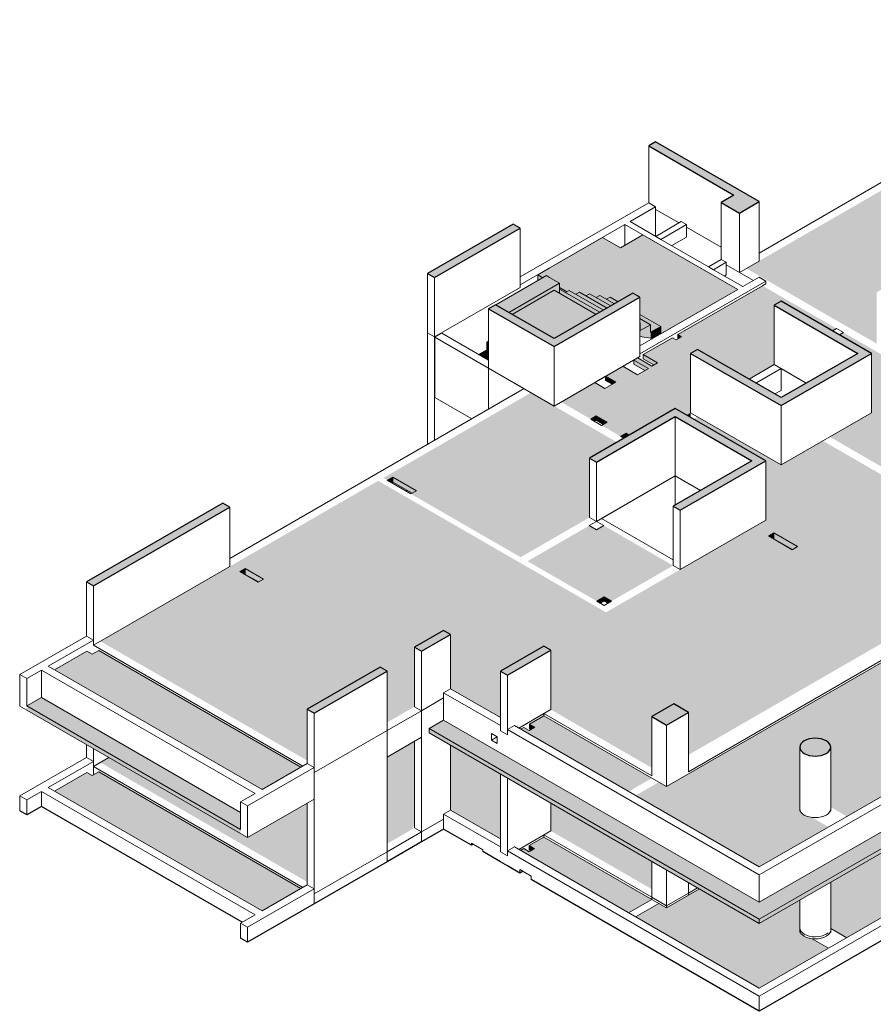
# Model space of a CAD drawing. Header units: centimetres. Extents: x -1968 to 25888, y -1244 to 84208.
# Drawn here: x 8381 to 10037, y 61828 to 63750 of the extents above; entities that cross this region are included whole.
import ezdxf

# ---------------------------------------------------------------- set-up
doc = ezdxf.new("R2010")
doc.units = ezdxf.units.CM
for name, color, linetype, lineweight in [('A-FLOR', 7, 'Continuous', 18), ('S-BEAM', 7, 'Continuous', 18), ('S-COLS', 7, 'Continuous', 18), ('S-STRS', 7, 'Continuous', 9)]:
    doc.layers.add(name, color=color, linetype=linetype, lineweight=lineweight)

msp = doc.modelspace()

# ---------------------------------------------------------------- hatches: boundary and pattern name
at = {"layer": 'A-FLOR', "true_color": 0xbfbfbf}
h = msp.add_hatch(color=9, dxfattribs=at)
h.paths.add_polyline_path([(10429.82, 62665.4), (10559.22, 62740.11), (10477.55, 62787.26), (10574.07, 62842.99), (10574.07, 62863.84), (10591.04, 62873.64), (10609.1, 62863.21), (11034.04, 63108.55), (11034.04, 63142.03), (10845.59, 63250.83), (10838.52, 63246.74), (10831.45, 63250.83), (10838.52, 63254.91), (10840.29, 63253.89), (10840.29, 63335.54), (10787.26, 63366.16), (10787.26, 63481.32), (10843.83, 63513.98), (10857.26, 63506.22), (10857.26, 63406.57), (10910.29, 63437.33), (10910.29, 63441.98), (10903.78, 63445.74), (10910.29, 63449.49), (10910.29, 63552.35), (10938.55, 63568.66), (10623.92, 63750.32), (10085.45, 63439.44), (10527.04, 63184.49), (10217.33, 63005.67), (9977.62, 63144.07), (9970.15, 63139.44), (10032.07, 63103.69), (10032.07, 62988.53), (9951.1, 62941.78), (10416.38, 62673.15)], flags=0)
h.paths.add_polyline_path([(10140.57, 62850.31), (10129.96, 62856.44), (10165.32, 62876.85), (10175.93, 62870.72), (10149.51, 62855.47)], flags=0)
h.paths.add_polyline_path([(10305.92, 62970.08), (10259.96, 62996.62), (10270.56, 63002.74), (10316.52, 62976.21)], flags=0)
h.paths.add_polyline_path([(10415, 63567.65), (10379.65, 63588.06), (10390.25, 63594.18), (10425.61, 63573.77)], flags=0)
h = msp.add_hatch(color=9, dxfattribs=at)
h.paths.add_polyline_path([(10041.97, 63122.43), (10041.97, 63222.08), (10208.14, 63318.02), (10221.57, 63310.26), (10221.57, 63210.61), (10341.78, 63280.02), (10075.45, 63433.66), (9789.18, 63268.38), (10032.07, 63128.15)], flags=0)
h.paths.add_polyline_path([(10118.69, 63396.57), (10072.73, 63423.11), (10083.25, 63429.18), (10129.21, 63402.65), (10126.55, 63401.11)], flags=0)
for points in [[(9545.59, 62942.8), (9556.18, 62948.91), (9562.51, 62945.26), (9651.64, 62996.72), (9673.59, 62984.05), (9681.34, 62988.53), (9681.34, 63103.69), (9694.78, 63111.44), (9794.51, 63053.86), (9843.27, 63082.02), (9843.27, 63197.17), (9856.71, 63204.93), (9956.44, 63147.35), (9964.19, 63151.83), (9820.64, 63234.7), (9656.59, 63139.99), (9663.67, 63135.9), (9653.06, 63129.78), (9645.99, 63133.86), (9589.61, 63101.09), (9617, 63085.27), (9606.39, 63079.15), (9578.8, 63095.07), (9571.38, 63090.79), (9599.67, 63074.46), (9578.45, 63062.21), (9550.17, 63078.54), (9516.59, 63059.15), (9536.39, 63047.72), (9515.17, 63035.47), (9495.37, 63046.91), (9430.32, 63009.35), (9487.61, 62976.27), (9498.32, 62982.32), (9519.41, 62970.14), (9508.82, 62964.02), (9535, 62948.91)], [(9656.59, 63131.82), (9663.67, 63135.9), (9656.59, 63139.99), (9656.59, 63135.9)], [(9609.93, 63081.19), (9617, 63085.27), (9589.41, 63100.98), (9589.41, 63093.03), (9609.59, 63081.38)], [(9592.59, 63070.38), (9599.67, 63074.46), (9571.38, 63090.79), (9571.38, 63082.62), (9585.52, 63074.46)], [(9529.31, 63043.64), (9536.39, 63047.72), (9516.59, 63059.15), (9516.59, 63050.99), (9524.12, 63046.64)], [(9351.83, 62708.47), (9485.47, 62785.63), (9485.47, 62900.79), (9538.48, 62931.39), (9371.98, 63027.51), (9085.61, 62862.17), (9093.38, 62857.68), (9103.99, 62863.81), (9149.95, 62837.27), (9139.35, 62831.15), (9343.97, 62713.01)], [(9814.28, 62006.69), (11482.34, 62969.75), (11425.78, 63002.41), (11425.78, 62969.75), (9814.28, 62039.35), (9202.63, 62392.48), (9174.35, 62376.15), (9786.93, 62022.48)], [(9680.66, 62979.97), (9681.34, 62980.36), (9681.34, 62988.53), (9673.59, 62984.05), (9679.28, 62980.77)], [(9494.68, 62972.19), (9498.2, 62974.22), (9498.08, 62982.32), (9487.61, 62976.27)], [(9512.34, 62966.06), (9519.41, 62970.14), (9498.2, 62982.32), (9498.2, 62974.22), (9508.82, 62968.09)], [(9814.28, 61998.52), (11482.34, 62961.58), (11482.34, 62969.75), (9814.28, 62006.69)], [(9551.91, 62939.15), (9556.18, 62941.61), (9556.18, 62948.91), (9545.59, 62942.8)], [(9556.18, 62941.61), (9562.51, 62945.26), (9556.18, 62948.91), (9556.18, 62942.8)], [(9101.87, 62852.78), (9103.99, 62854.01), (9103.99, 62863.81), (9093.38, 62857.68), (9095.51, 62856.46)], [(9141.47, 62832.37), (9149.95, 62837.27), (9103.99, 62863.81), (9103.99, 62854.01), (9139.35, 62833.6)], [(9527.87, 62623.13), (9647.4, 62692.14), (9513.01, 62769.73), (9498.84, 62761.54), (9484.73, 62769.68), (9365.27, 62700.71), (9499.57, 62623.17), (9513.68, 62631.32), (9517.29, 62629.23)], [(9841.98, 62743.87), (9842.69, 62744.28), (9842.69, 62755.71), (9832.08, 62749.59)], [(9878.75, 62723.46), (9888.65, 62729.17), (9842.69, 62755.71), (9842.69, 62744.28), (9878.05, 62723.87)], [(8817.58, 62674.77), (8818.28, 62675.17), (8818.28, 62686.61), (8807.68, 62680.48)], [(8843.74, 62660.48), (8853.64, 62666.19), (8818.28, 62686.61), (8818.28, 62675.17), (8843.03, 62660.89)], [(9506.64, 62619.09), (9513.68, 62623.17), (9513.68, 62631.32), (9499.57, 62623.17), (9503.86, 62620.69)], [(9520.8, 62619.04), (9527.87, 62623.13), (9513.68, 62631.32), (9513.76, 62623.11), (9520, 62619.5)], [(9814.28, 62107.94), (9948.63, 62185.5), (9916.87, 62203.84), (9911.28, 62204.83), (9906.13, 62206.43), (9900.68, 62209.22), (9897.29, 62211.82), (9895.1, 62214.19), (9893.4, 62217.44), (9892.82, 62220.82), (9892.82, 62340.06), (9893.4, 62343.44), (9895.1, 62346.69), (9897.88, 62349.68), (9901.61, 62352.3), (9906.15, 62354.46), (9911.34, 62356.06), (9916.97, 62357.04), (9922.82, 62357.38), (9928.67, 62357.04), (9934.3, 62356.06), (9939.49, 62354.46), (9944.03, 62352.3), (9947.76, 62349.68), (9950.54, 62346.69), (9952.24, 62343.44), (9952.82, 62340.06), (9952.82, 62223.91), (9983.99, 62205.91), (10426.63, 62461.48), (10294.37, 62537.84), (10283.76, 62531.72), (10249.82, 62551.31), (10260.15, 62557.6), (10201.77, 62591.3), (9634.67, 62263.89), (9619.83, 62272.46), (9574.57, 62246.33), (9793.07, 62120.18)], [(8850.85, 62257.97), (8926.15, 62301.44), (8534.38, 62527.64), (8521.65, 62520.29), (8510.75, 62526.2), (8448.5, 62490.26), (8844.47, 62261.65)], [(8809.13, 62180.81), (8809.13, 62213.47), (8423.05, 62436.37), (8394.76, 62420.04), (8780.84, 62197.14)], [(8809.13, 62172.64), (8809.13, 62180.81), (8394.76, 62420.04), (8394.76, 62411.88), (8794.98, 62180.81)], [(9561.14, 62254.09), (9606.39, 62280.22), (9397.09, 62401.06), (9368.77, 62384.71), (9379.32, 62378.61), (9368.72, 62372.49), (9358.16, 62378.58), (9351.83, 62374.93), (9559.42, 62255.08)], [(9814.28, 61998.52), (9814.28, 62006.69), (9174.35, 62376.15), (9174.35, 62367.99), (9807.48, 62002.45)], [(9372.25, 62374.53), (9379.32, 62378.61), (9368.77, 62384.71), (9368.77, 62376.54), (9371.64, 62374.88)], [(8850.85, 62022.82), (8926.15, 62066.29), (8534.36, 62292.5), (8521.61, 62285.14), (8510.73, 62291.03), (8448.5, 62255.11), (8844.46, 62026.5)], [(9561.14, 62018.94), (9606.39, 62045.06), (9397.09, 62165.91), (9368.45, 62149.37), (9378.98, 62143.29), (9368.49, 62137.45), (9358.14, 62143.42), (9351.83, 62139.78), (9559.42, 62019.93)], [(9371.91, 62139.21), (9378.98, 62143.29), (9368.45, 62149.37), (9368.67, 62141.08), (9371.45, 62139.48)]]:
    msp.add_hatch(color=9, dxfattribs=at).paths.add_polyline_path(points, flags=0)
h = msp.add_hatch(color=9, dxfattribs=at)
h.paths.add_polyline_path([(9606.39, 62299.81), (9606.39, 62399.46), (9648.82, 62423.95), (9677.1, 62407.62), (9677.1, 62325.12), (10205.31, 62630.08), (10255.16, 62601.3), (10255.16, 62679.72), (10272.13, 62689.52), (10371.86, 62631.94), (10416.38, 62657.64), (9937.67, 62934.03), (9856.71, 62887.28), (9694.78, 62980.77), (9687.03, 62976.3), (9827.01, 62895.48), (9827.01, 62780.32), (9517.29, 62601.51), (9075.71, 62856.46), (8537.24, 62545.58), (8938.17, 62314.1), (8938.17, 62413.75), (9079.6, 62495.4), (9093.03, 62487.64), (9093.03, 62387.99), (9146.06, 62418.61), (9146.06, 62533.77), (9202.63, 62566.43), (9216.07, 62558.67), (9216.07, 62453.31), (9312.94, 62397.38), (9312.94, 62487.23), (9397.09, 62535.81), (9410.52, 62528.06), (9410.52, 62412.9), (9590.83, 62308.79)], flags=0)
h.paths.add_polyline_path([(8843.03, 62660.07), (8807.68, 62680.48), (8818.28, 62686.61), (8853.64, 62666.19)], flags=0)
h.paths.add_polyline_path([(9878.05, 62723.05), (9832.08, 62749.59), (9842.69, 62755.71), (9888.65, 62729.17), (9880.23, 62724.31)], flags=0)
h.paths.add_polyline_path([(10060.75, 62804.22), (10050.14, 62810.35), (10085.49, 62830.76), (10096.1, 62824.64), (10067.07, 62807.88)], flags=0)
h = msp.add_hatch(color=9, dxfattribs=at)
h.paths.add_polyline_path([(9606.39, 62064.66), (9606.39, 62118.55), (9410.52, 62231.63), (9410.52, 62177.75), (9590.83, 62073.64)], flags=0)
h.paths.add_polyline_path([(8938.17, 62078.95), (8938.17, 62231.63), (8822.56, 62164.88), (8553.86, 62320.02), (8537.24, 62310.43), (8924.03, 62087.11)], flags=0)
h.paths.add_polyline_path([(9093.03, 62152.84), (9146.06, 62183.46), (9142.53, 62185.5), (9146.06, 62187.54), (9146.06, 62351.66), (9093.03, 62321.04), (9093.03, 62153.71)], flags=0)
h.paths.add_polyline_path([(9312.94, 62162.23), (9312.94, 62287.97), (9216.07, 62343.9), (9216.07, 62218.16), (9263.7, 62190.66)], flags=0)
h = msp.add_hatch(color=9, dxfattribs=at)
h.paths.add_polyline_path([(9814.28, 61872.78), (9948.63, 61950.35), (9916.87, 61968.69), (9908.64, 61970.5), (9904.93, 61971.84), (9900.68, 61974.07), (9897.88, 61976.04), (9894.53, 61980.12), (9893.25, 61983.12), (9892.82, 61985.66), (9892.82, 62043.87), (9814.28, 61998.52), (9698.31, 62065.48), (9634.67, 62028.73), (9619.83, 62037.31), (9574.57, 62011.18), (9776.58, 61894.55)], flags=0)
h.paths.add_polyline_path([(9983.99, 61970.76), (10426.63, 62226.33), (10317.74, 62289.2), (9952.82, 62078.51), (9953.01, 61988.65), (9979.39, 61973.42)], flags=0)
at = {"layer": 'S-COLS', "lineweight": 9, "true_color": 0x8080ff}
for points in [[(9775.74, 63375.78), (9813.93, 63397.83), (9613.46, 63513.57), (9600.03, 63505.81), (9765.14, 63410.48), (9740.39, 63396.2), (9772.56, 63377.62)], [(9184.95, 63250.65), (9351.12, 63346.59), (9337.69, 63354.35), (9171.52, 63258.41)], [(9416.89, 63116.75), (9583.06, 63212.69), (9569.62, 63220.44), (9416.89, 63132.26), (9303.04, 63197.99), (9289.61, 63190.23), (9403.45, 63124.51)], [(9856.71, 63002.44), (10032.07, 63103.69), (9856.71, 63204.93), (9843.27, 63197.17), (10005.2, 63103.69), (9856.71, 63017.95), (9694.78, 63111.44), (9681.34, 63103.69), (9843.27, 63010.2)], [(9660.84, 62799.54), (9827.01, 62895.48), (9651.64, 62996.72), (9485.47, 62900.79), (9498.91, 62893.03), (9651.64, 62981.21), (9800.14, 62895.48), (9647.4, 62807.3), (9651.64, 62804.85)], [(8523.81, 62652.98), (8788.27, 62805.66), (8774.83, 62813.42), (8510.37, 62660.74), (8521.65, 62654.23)], [(9159.5, 62526.01), (9216.07, 62558.67), (9202.63, 62566.43), (9146.06, 62533.77)], [(9326.38, 62479.47), (9410.52, 62528.06), (9397.09, 62535.81), (9312.94, 62487.23)], [(8951.61, 62405.99), (9093.03, 62487.64), (9079.6, 62495.4), (8938.17, 62413.75)], [(9634.67, 62383.13), (9677.1, 62407.62), (9648.82, 62423.95), (9606.39, 62399.46), (9619.83, 62391.7)], [(9922.82, 62322.74), (9928.67, 62323.07), (9934.3, 62324.06), (9940.08, 62325.94), (9944.03, 62327.81), (9947.76, 62330.43), (9950.54, 62333.43), (9952.24, 62336.68), (9952.82, 62340.06), (9952.24, 62343.44), (9950.54, 62346.69), (9947.76, 62349.68), (9944.03, 62352.3), (9939.49, 62354.46), (9934.3, 62356.06), (9928.67, 62357.04), (9922.82, 62357.38), (9916.97, 62357.04), (9911.34, 62356.06), (9906.15, 62354.46), (9900.68, 62351.65), (9897.88, 62349.68), (9895.1, 62346.69), (9893.4, 62343.44), (9892.82, 62340.06), (9893.4, 62336.68), (9895.1, 62333.43), (9897.88, 62330.43), (9901.61, 62327.81), (9906.15, 62325.66), (9911.34, 62324.06), (9916.97, 62323.07)]]:
    msp.add_hatch(color=171, dxfattribs=at).paths.add_polyline_path(points, flags=0)
at = {"layer": 'S-STRS', "true_color": 0xff8040}
for points in [[(9623.36, 63141.21), (9772.55, 63227.35), (9588.71, 63333.5), (9545.23, 63308.39), (9510.58, 63328.39), (9385.07, 63255.93), (9394.76, 63250.33), (9401.86, 63254.43), (9427.49, 63239.63), (9427.49, 63231.43), (9441.63, 63223.27), (9445.88, 63225.72), (9458.6, 63218.37), (9465.68, 63222.45), (9478.4, 63215.1), (9485.47, 63219.19), (9498.2, 63211.84), (9505.27, 63215.92), (9518, 63208.57), (9525.07, 63212.65), (9540.6, 63203.69), (9569.62, 63220.44), (9583.06, 63212.65), (9583.06, 63179.18), (9623.36, 63155.91), (9623.36, 63142.03)], [(9335.6, 63179.2), (9416.89, 63226.13), (9425.37, 63221.23), (9427.49, 63222.45), (9427.49, 63239.63), (9329.2, 63182.89), (9334.21, 63180)], [(9416.89, 63132.26), (9498.17, 63179.2), (9416.89, 63226.13), (9335.6, 63179.2), (9409.1, 63136.76)], [(9498.17, 63179.2), (9505.25, 63183.28), (9427.49, 63228.17), (9427.49, 63222.45), (9425.37, 63221.23), (9485.98, 63186.24)], [(9505.25, 63183.28), (9512.32, 63187.36), (9445.67, 63225.6), (9438.81, 63221.64), (9504.57, 63183.67)], [(9512.32, 63187.36), (9519.39, 63191.44), (9465.68, 63222.45), (9458.6, 63218.37), (9504.57, 63191.83)], [(9583.76, 63136.1), (9583.76, 63162.44), (9583.06, 63162.03), (9583.06, 63136.21)], [(9603.56, 63132.83), (9603.56, 63159.17), (9583.76, 63147.74), (9583.76, 63136.1), (9597.3, 63133.86)], [(9607.67, 63132.15), (9623.36, 63141.21), (9623.36, 63155.91), (9603.56, 63144.48), (9603.56, 63132.83)], [(9289.61, 63123.25), (9289.61, 63127.33), (9286.07, 63125.29), (9288.56, 63123.85)], [(9289.61, 63108.55), (9289.61, 63123.25), (9286.07, 63125.29), (9286.07, 63110.59)], [(9289.61, 63090.59), (9289.61, 63108.55), (9286.07, 63110.59), (9270.51, 63101.61), (9288.56, 63091.19)]]:
    msp.add_hatch(color=11, dxfattribs=at).paths.add_polyline_path(points, flags=0)
at = {"layer": 'S-STRS', "true_color": 0xff80ff}
msp.add_hatch(color=211, dxfattribs=at).paths.add_polyline_path([(9329.2, 63182.89), (9427.49, 63239.63), (9401.86, 63254.43), (9303.57, 63197.69), (9325.67, 63184.93)], flags=0)
at = {"layer": 'S-STRS', "true_color": 0xff8040}
h = msp.add_hatch(color=11, dxfattribs=at)
h.paths.add_polyline_path([(9438.81, 63221.64), (9441.63, 63223.27), (9427.49, 63231.43), (9427.49, 63228.17), (9431.73, 63225.72)], flags=0)
h.paths.add_polyline_path([(9385.07, 63244.74), (9394.76, 63250.33), (9385.07, 63255.93), (9385.07, 63251.06)], flags=0)
h = msp.add_hatch(color=11, dxfattribs=at)
h.paths.add_polyline_path([(9583.06, 63162.03), (9583.76, 63162.44), (9583.06, 63162.85)], flags=0)
h.paths.add_polyline_path([(9519.39, 63191.44), (9526.46, 63195.53), (9485.47, 63219.19), (9478.4, 63215.1), (9504.57, 63200)], flags=0)
h = msp.add_hatch(color=11, dxfattribs=at)
h.paths.add_polyline_path([(9583.76, 63147.74), (9603.56, 63159.17), (9583.06, 63171.01), (9583.06, 63162.85), (9583.76, 63162.44)], flags=0)
h.paths.add_polyline_path([(9526.46, 63195.53), (9533.53, 63199.61), (9505.27, 63215.92), (9498.2, 63211.84), (9525.07, 63196.33)], flags=0)
h = msp.add_hatch(color=11, dxfattribs=at)
h.paths.add_polyline_path([(9603.56, 63144.48), (9623.36, 63155.91), (9583.06, 63179.18), (9583.06, 63171.01), (9603.56, 63159.17), (9603.56, 63152.64)], flags=0)
h.paths.add_polyline_path([(9533.53, 63199.61), (9540.6, 63203.69), (9525.07, 63212.65), (9518, 63208.57), (9526.15, 63203.87)], flags=0)

# ---------------------------------------------------------------- linework, layer by layer
at = {"layer": 'A-FLOR', "lineweight": 9}
for p, q in [((9820.64, 63234.7), (9656.59, 63139.99)), ((9656.59, 63139.99), (9663.67, 63135.9)), ((9656.59, 63131.82), (9656.59, 63139.99)), ((9956.44, 63147.35), (9964.19, 63151.83)), ((9977.62, 63144.07), (9969.87, 63139.6)), ((9645.99, 63133.86), (9589.41, 63101.2)), ((9653.06, 63129.78), (9645.99, 63133.86)), ((9663.67, 63135.9), (9653.06, 63129.78)), ((9589.41, 63101.2), (9617, 63085.27)), ((9589.41, 63093.03), (9589.41, 63101.2)), ((9571.38, 63090.79), (9599.67, 63074.46)), ((9571.38, 63082.62), (9571.38, 63090.79)), ((9592.59, 63070.38), (9571.38, 63082.62)), ((9606.39, 63079.15), (9578.8, 63095.07)), ((9609.93, 63081.19), (9589.41, 63093.03)), ((9617, 63085.27), (9606.39, 63079.15)), ((9794.51, 63053.86), (9843.27, 63082.02)), ((9578.45, 63062.21), (9550.17, 63078.54)), ((9599.67, 63074.46), (9578.45, 63062.21)), ((9515.17, 63035.47), (9495.37, 63046.91)), ((9536.39, 63047.72), (9515.17, 63035.47)), ((9516.59, 63059.15), (9536.39, 63047.72)), ((9516.59, 63050.99), (9516.59, 63059.15)), ((9529.31, 63043.64), (9516.59, 63050.99)), ((9487.61, 62976.27), (9498.2, 62982.39)), ((9498.2, 62974.22), (9494.68, 62972.19)), ((9498.2, 62982.39), (9519.41, 62970.14)), ((9498.2, 62982.39), (9498.2, 62974.22)), ((9512.34, 62966.06), (9498.2, 62974.22)), ((9519.41, 62970.14), (9508.82, 62964.02)), ((9681.34, 62980.36), (9680.66, 62979.97)), ((9814.28, 62006.69), (11482.34, 62969.75)), ((9545.59, 62942.8), (9556.18, 62948.91)), ((9556.18, 62948.91), (9562.51, 62945.26)), ((9556.18, 62948.91), (9556.18, 62941.61)), ((11482.34, 62961.58), (9814.28, 61998.52)), ((9093.38, 62857.68), (9103.99, 62863.81)), ((9103.99, 62854.01), (9101.87, 62852.78)), ((9103.99, 62863.81), (9149.95, 62837.27)), ((9103.99, 62863.81), (9103.99, 62854.01)), ((9141.47, 62832.37), (9103.99, 62854.01)), ((9149.95, 62837.27), (9139.35, 62831.15)), ((9498.84, 62761.54), (9484.73, 62769.68)), ((9513.01, 62769.73), (9498.84, 62761.54)), ((9832.08, 62749.59), (9842.69, 62755.71)), ((9842.69, 62755.71), (9888.65, 62729.17)), ((9842.69, 62744.28), (9842.69, 62755.71)), ((9878.05, 62723.05), (9832.08, 62749.59)), ((9842.69, 62744.28), (9841.98, 62743.87)), ((9878.75, 62723.46), (9842.69, 62744.28)), ((9888.65, 62729.17), (9878.05, 62723.05)), ((8807.68, 62680.48), (8818.28, 62686.61)), ((8843.03, 62660.07), (8807.68, 62680.48)), ((8818.28, 62686.61), (8853.64, 62666.19)), ((8818.28, 62675.17), (8818.28, 62686.61)), ((8818.28, 62675.17), (8817.58, 62674.77)), ((8843.74, 62660.48), (8818.28, 62675.17)), ((8853.64, 62666.19), (8843.03, 62660.07)), ((9499.57, 62623.17), (9513.68, 62631.32)), ((9513.68, 62623.16), (9506.64, 62619.09)), ((9513.68, 62631.32), (9527.87, 62623.13)), ((9513.68, 62631.32), (9513.68, 62623.16)), ((9520.8, 62619.04), (9513.68, 62623.16)), ((10201.77, 62591.3), (9677.1, 62288.38)), ((8511.08, 62526.39), (8448.5, 62490.26)), ((8521.65, 62520.29), (8511.08, 62526.39)), ((8534.38, 62527.64), (8521.65, 62520.29)), ((8926.15, 62301.44), (8534.38, 62527.64)), ((8423.05, 62436.37), (8394.76, 62420.04)), ((8809.13, 62213.47), (8423.05, 62436.37)), ((10517, 62445.07), (9814.28, 62039.35)), ((8394.76, 62420.04), (8809.13, 62180.81)), ((8809.13, 62172.64), (8394.76, 62411.88)), ((9202.63, 62392.48), (9174.35, 62376.15)), ((9814.28, 62039.35), (9202.63, 62392.48)), ((9397.09, 62401.06), (9368.77, 62384.71)), ((9606.39, 62280.22), (9397.09, 62401.06)), ((9174.35, 62376.15), (9814.28, 62006.69)), ((9174.35, 62376.15), (9174.35, 62367.99)), ((9358.16, 62378.58), (9351.83, 62374.93)), ((9368.72, 62372.49), (9358.16, 62378.58)), ((9379.32, 62378.61), (9368.72, 62372.49)), ((9368.77, 62384.71), (9379.32, 62378.61)), ((9368.77, 62376.54), (9368.77, 62384.71)), ((9372.25, 62374.53), (9368.77, 62376.54)), ((9814.28, 61998.52), (9174.35, 62367.99)), ((8511.06, 62291.23), (8448.5, 62255.11)), ((8521.61, 62285.14), (8511.06, 62291.23)), ((8534.36, 62292.5), (8521.61, 62285.14)), ((8926.15, 62066.29), (8534.36, 62292.5)), ((9397.09, 62165.91), (9368.45, 62149.37)), ((9606.39, 62045.06), (9397.09, 62165.91)), ((9358.14, 62143.42), (9351.83, 62139.78)), ((9368.67, 62137.34), (9358.14, 62143.42)), ((9368.45, 62149.37), (9378.98, 62143.29)), ((9368.45, 62141.21), (9368.45, 62149.37)), ((9371.91, 62139.21), (9368.45, 62141.21)), ((9378.98, 62143.29), (9368.67, 62137.34)), ((9698.31, 62065.48), (9634.67, 62028.73)), ((9561.14, 62018.94), (9606.39, 62045.06)), ((9619.83, 62037.31), (9574.57, 62011.18)), ((9634.67, 62028.73), (9619.83, 62037.31)), ((9814.28, 62006.69), (9814.28, 61998.52)), ((9952.82, 61988.76), (9983.99, 61970.76)), ((9906.13, 61971.27), (9901.61, 61973.42)), ((9911.28, 61969.68), (9906.15, 61971.26)), ((9916.87, 61968.69), (9913.5, 61969.2)), ((9948.63, 61950.35), (9916.87, 61968.69))]:
    msp.add_line(p, q, dxfattribs=at)
msp.add_polyline3d([(9901.61, 61973.42, 0), (9897.88, 61976.04, 0), (9895.1, 61979.04, 0), (9893.4, 61982.29, 0), (9892.82, 61985.66, 0)], dxfattribs=at)
at = {"layer": 'S-BEAM', "lineweight": 9}
for p, q in [((10359.46, 63613.15), (9813.93, 63298.18)), ((9600.03, 63395.55), (9351.12, 63251.85)), ((9613.46, 63387.79), (9600.03, 63395.55)), ((9563.96, 63359.22), (9613.46, 63387.79)), ((9613.46, 63382.89), (9613.46, 63387.79)), ((9613.46, 63331.46), (9613.46, 63382.89)), ((9351.12, 63236.33), (9554.06, 63353.5)), ((9554.06, 63353.5), (9772.56, 63227.35)), ((9554.06, 63353.5), (9554.06, 63313.49)), ((9613.81, 63330.43), (9563.96, 63359.22)), ((9663.31, 63359.01), (9613.81, 63330.43)), ((9623.71, 63324.72), (9673.21, 63353.3)), ((9673.21, 63353.3), (9663.31, 63359.01)), ((9673.21, 63348.4), (9673.21, 63353.3)), ((9612.75, 63331.05), (9613.46, 63331.46)), ((9623.71, 63324.72), (9613.81, 63330.43)), ((9613.81, 63330.43), (9623.71, 63324.72)), ((9673.21, 63328.8), (9673.21, 63348.4)), ((9715.64, 63271.65), (9623.71, 63324.72)), ((9644.93, 63312.47), (9673.21, 63328.8)), ((9740.39, 63285.94), (9715.64, 63271.65)), ((9725.54, 63265.93), (9750.29, 63280.22)), ((9750.29, 63280.22), (9740.39, 63285.94)), ((9750.29, 63255.73), (9750.29, 63280.22)), ((9725.54, 63265.93), (9715.64, 63271.65)), ((9715.64, 63271.65), (9725.54, 63265.93)), ((9782.46, 63233.07), (9725.54, 63265.93)), ((9746.75, 63253.68), (9750.29, 63255.73)), ((9775.74, 63260.62), (9802.97, 63244.91)), ((9351.12, 63236.33), (9351.12, 63231.43)), ((9583.06, 63102.43), (9827.36, 63243.48)), ((9813.93, 63251.23), (9782.46, 63233.07)), ((9813.93, 63251.23), (9827.36, 63243.48)), ((9820.64, 63234.7), (9827.36, 63238.58)), ((9827.36, 63243.48), (9827.36, 63238.58)), ((9772.56, 63227.35), (9583.06, 63117.94)), ((9185.85, 63134.98), (9199.29, 63142.73)), ((9289.61, 63090.59), (9199.29, 63142.73)), ((9964.19, 63151.83), (9956.44, 63147.35)), ((9964.19, 63151.83), (9977.62, 63144.07)), ((9977.62, 63144.07), (9964.19, 63151.83)), ((9969.87, 63139.6), (9977.62, 63144.07)), ((9185.85, 63018.22), (9185.85, 63134.98)), ((9185.85, 63134.98), (9289.61, 63075.08)), ((9583.06, 63102.43), (9583.06, 63097.53)), ((9843.27, 63082.02), (9794.51, 63053.86)), ((9856.71, 63074.26), (9843.27, 63082.02)), ((9289.61, 62995.47), (9289.61, 63075.08)), ((9807.94, 63046.11), (9856.71, 63074.26)), ((9856.71, 63031.8), (9856.71, 63074.26)), ((9358.55, 63035.27), (8788.27, 62706.02)), ((9844.71, 63024.88), (9856.71, 63031.8)), ((9257.43, 62976.89), (9185.85, 63018.22)), ((9508.82, 62964.02), (9487.61, 62976.27)), ((9551.91, 62939.15), (9545.59, 62942.8)), ((9139.35, 62831.15), (9093.38, 62857.68)), ((9130.15, 62836.45), (9132.27, 62837.68)), ((9484.73, 62769.68), (9498.91, 62777.87)), ((9498.91, 62777.87), (9513.01, 62769.73)), ((9647.4, 62703.57), (9508.81, 62783.59)), ((8833.84, 62665.38), (8834.55, 62665.79)), ((9513.76, 62614.98), (9499.57, 62623.17)), ((9527.87, 62623.13), (9513.76, 62614.98)), ((9677.1, 62292.46), (10201.77, 62595.38)), ((8510.37, 62555.38), (8381.33, 62480.87)), ((8436.48, 62497.2), (8523.81, 62547.62)), ((8523.81, 62547.62), (8510.37, 62555.38)), ((8523.81, 62537.82), (8523.81, 62547.62)), ((8523.81, 62537.82), (8929.69, 62303.49)), ((8394.76, 62473.11), (8423.05, 62489.44)), ((8423.05, 62489.44), (8837.41, 62250.21)), ((8423.05, 62489.44), (8423.05, 62436.37)), ((8850.85, 62257.97), (8436.48, 62497.2)), ((8381.33, 62480.87), (8381.33, 62419.63)), ((8394.76, 62473.11), (8381.33, 62480.87)), ((8394.76, 62420.04), (8394.76, 62473.11)), ((9814.28, 62107.94), (10438.65, 62468.42)), ((9216.07, 62453.31), (9202.63, 62445.56)), ((9312.94, 62397.38), (9216.07, 62453.31)), ((9827.71, 62100.18), (10452.09, 62460.66)), ((9202.63, 62445.56), (9312.94, 62381.87)), ((9202.63, 62445.56), (9202.63, 62392.48)), ((8381.33, 62419.63), (8394.76, 62411.88)), ((9093.03, 62372.48), (9159.5, 62410.86)), ((9159.5, 62410.86), (9146.06, 62418.61)), ((9159.5, 62359.42), (9159.5, 62410.86)), ((9397.09, 62405.14), (9606.39, 62284.3)), ((9397.09, 62405.14), (9397.09, 62401.06)), ((9093.03, 62372.48), (9093.03, 62321.04)), ((9312.94, 62372.07), (9312.94, 62381.87)), ((9326.38, 62374.11), (9339.81, 62381.87)), ((9326.38, 62374.11), (9814.28, 62092.42)), ((9326.38, 62364.32), (9326.38, 62374.11)), ((9814.28, 62107.94), (9339.81, 62381.87)), ((9093.03, 62321.04), (9159.5, 62359.42)), ((9295.36, 62366.71), (9306.67, 62360.18)), ((9295.36, 62353.64), (9295.36, 62366.71)), ((9306.67, 62360.18), (9295.36, 62353.64)), ((9306.67, 62347.11), (9295.36, 62353.64)), ((9306.67, 62360.18), (9306.67, 62347.11)), ((8510.37, 62320.22), (8381.33, 62245.72)), ((8436.48, 62262.05), (8523.81, 62312.47)), ((8523.81, 62312.47), (8510.37, 62320.22)), ((8523.81, 62302.67), (8523.81, 62312.47)), ((8537.24, 62310.43), (8523.81, 62302.67)), ((8523.81, 62302.67), (8929.69, 62068.34)), ((8523.81, 62302.67), (8523.81, 62286.41)), ((8822.56, 62226.12), (8951.61, 62300.63)), ((8938.17, 62308.39), (8850.85, 62257.97)), ((8951.61, 62300.63), (8938.17, 62308.39)), ((8951.61, 62290.83), (8951.61, 62300.63)), ((8951.61, 62239.39), (8951.61, 62290.83)), ((8394.76, 62237.96), (8423.05, 62254.29)), ((8423.05, 62254.29), (8837.41, 62015.06)), ((8423.05, 62254.29), (8423.05, 62225.32)), ((8850.85, 62022.82), (8436.48, 62262.05)), ((8381.33, 62245.72), (8381.33, 62216.75)), ((8394.76, 62237.96), (8381.33, 62245.72)), ((8394.76, 62208.99), (8394.76, 62237.96)), ((8837.41, 62250.21), (8809.13, 62233.88)), ((8822.56, 62164.88), (8951.61, 62239.39)), ((8809.13, 62233.88), (8809.13, 62180.81)), ((8822.56, 62226.12), (8809.13, 62233.88)), ((8822.56, 62164.88), (8822.56, 62226.12)), ((9216.07, 62218.16), (9202.63, 62210.41)), ((9312.94, 62162.23), (9216.07, 62218.16)), ((9814.28, 61872.78), (10438.65, 62233.27)), ((10452.09, 62225.51), (9827.71, 61865.03)), ((9202.63, 62210.41), (9312.94, 62146.72)), ((9202.63, 62210.41), (9202.63, 62181.44)), ((9159.5, 62175.7), (9146.06, 62183.46)), ((9410.52, 62177.75), (9397.09, 62169.99)), ((8809.13, 62172.64), (8822.56, 62164.88)), ((9093.03, 62137.33), (9159.5, 62175.7)), ((9159.5, 62156.53), (9159.5, 62175.7)), ((9397.09, 62169.99), (9397.09, 62165.91)), ((9397.09, 62169.99), (9606.39, 62049.15)), ((9256.62, 62150.27), (9256.62, 62153.93)), ((9256.62, 62153.93), (9278.54, 62141.27)), ((9278.54, 62141.27), (9278.54, 62137.61)), ((9312.94, 62136.92), (9312.94, 62146.72)), ((9326.38, 62138.96), (9339.81, 62146.72)), ((9814.28, 61857.27), (9326.38, 62138.96)), ((9326.38, 62129.16), (9326.38, 62138.96)), ((9814.28, 61872.78), (9339.81, 62146.72)), ((9093.03, 62137.33), (9093.03, 62118.16)), ((9350.48, 62096.08), (9350.48, 62103)), ((9350.48, 62103), (9372.4, 62090.34)), ((9372.4, 62090.34), (9372.4, 62083.42)), ((9814.28, 62092.42), (9827.71, 62100.18)), ((9814.28, 62039.35), (9814.28, 62092.42)), ((8822.56, 61990.97), (8951.61, 62065.48)), ((8938.17, 62073.23), (8850.85, 62022.82)), ((8951.61, 62065.48), (8938.17, 62073.23)), ((8951.61, 62036.51), (8951.61, 62065.48)), ((9677.1, 62057.31), (9694.78, 62067.52)), ((9606.39, 62045.06), (9561.14, 62018.94)), ((9619.83, 62037.31), (9606.39, 62045.06)), ((9574.57, 62011.18), (9619.83, 62037.31)), ((8837.41, 62015.06), (8809.13, 61998.73)), ((8809.13, 61998.73), (8809.13, 61969.76)), ((8822.56, 61990.97), (8809.13, 61998.73)), ((8822.56, 61962), (8822.56, 61990.97)), ((9952.82, 61985.67), (9952.26, 61982.32)), ((9983.99, 61970.76), (9952.82, 61988.76)), ((9916.87, 61968.69), (9948.63, 61950.35)), ((9922.74, 61968.34), (9920.17, 61968.41)), ((9928.61, 61968.67), (9926.15, 61968.45)), ((9934.26, 61969.65), (9932.07, 61969.19)), ((9948.81, 61977.01), (9947.78, 61976.05)), ((9951.36, 61980.32), (9950.55, 61979.06)), ((9814.28, 61857.27), (9827.71, 61865.03)), ((9814.28, 61828.3), (9814.28, 61857.27))]:
    msp.add_line(p, q, dxfattribs=at)
at = {"layer": 'S-BEAM', "lineweight": 25}
for p, q in [((8394.76, 62208.99), (8381.33, 62216.75)), ((8423.05, 62225.32), (8394.76, 62208.99)), ((8812.32, 62000.57), (8423.05, 62225.32)), ((10452.09, 62196.54), (9827.71, 61836.06)), ((9256.62, 62150.27), (9202.63, 62181.44)), ((9159.5, 62156.53), (9093.03, 62118.16)), ((9259.78, 62152.1), (9256.62, 62150.27)), ((9312.94, 62117.75), (9278.54, 62137.61)), ((9350.48, 62096.08), (9326.38, 62109.99)), ((9356.48, 62099.54), (9350.48, 62096.08)), ((9814.28, 61828.3), (9372.4, 62083.42)), ((8951.61, 62036.51), (8822.56, 61962)), ((8822.56, 61962), (8809.13, 61969.76)), ((9827.71, 61836.06), (9814.28, 61828.3))]:
    msp.add_line(p, q, dxfattribs=at)
at = {"layer": 'S-BEAM', "lineweight": 9}
msp.add_polyline3d([(9947.77, 61976.04, 0), (9944.03, 61973.42, 0), (9939.49, 61971.26, 0)], dxfattribs=at)
at = {"layer": 'S-COLS', "lineweight": 25}
for p, q in [((9613.46, 63513.57), (9600.03, 63505.81)), ((9600.03, 63505.81), (9765.14, 63410.48)), ((9813.93, 63397.83), (9613.46, 63513.57)), ((9765.14, 63410.48), (9740.39, 63396.2)), ((9740.39, 63396.2), (9775.74, 63375.78)), ((9775.74, 63375.78), (9813.93, 63397.83)), ((9337.69, 63354.35), (9171.52, 63258.41)), ((9351.12, 63346.59), (9337.69, 63354.35)), ((9184.95, 63250.65), (9351.12, 63346.59)), ((9171.52, 63258.41), (9184.95, 63250.65)), ((9569.62, 63220.44), (9416.89, 63132.26)), ((9583.06, 63212.69), (9569.62, 63220.44)), ((9303.04, 63197.99), (9289.61, 63190.23)), ((9329.2, 63182.89), (9303.04, 63197.99)), ((9416.89, 63116.75), (9583.06, 63212.69)), ((9856.71, 63204.93), (9843.27, 63197.17)), ((9843.27, 63197.17), (10005.2, 63103.69)), ((10032.07, 63103.69), (9856.71, 63204.93)), ((9289.61, 63190.23), (9416.89, 63116.75)), ((9416.89, 63132.26), (9329.2, 63182.89)), ((9694.78, 63111.44), (9681.34, 63103.69)), ((9681.34, 63103.69), (9856.71, 63002.44)), ((9856.71, 63017.95), (9694.78, 63111.44)), ((9856.71, 63002.44), (10032.07, 63103.69)), ((10005.2, 63103.69), (9856.71, 63017.95)), ((9651.64, 62996.72), (9485.47, 62900.79)), ((9827.01, 62895.48), (9651.64, 62996.72)), ((9498.91, 62893.03), (9651.64, 62981.21)), ((9651.64, 62981.21), (9800.14, 62895.48)), ((9485.47, 62900.79), (9498.91, 62893.03)), ((9800.14, 62895.48), (9647.4, 62807.3)), ((9660.84, 62799.54), (9827.01, 62895.48)), ((8774.83, 62813.42), (8510.37, 62660.74)), ((8788.27, 62805.66), (8774.83, 62813.42)), ((8523.81, 62652.98), (8788.27, 62805.66)), ((9647.4, 62807.3), (9660.84, 62799.54)), ((8510.37, 62660.74), (8523.81, 62652.98)), ((9202.63, 62566.43), (9146.06, 62533.77)), ((9216.07, 62558.67), (9202.63, 62566.43)), ((9159.5, 62526.01), (9216.07, 62558.67)), ((9146.06, 62533.77), (9159.5, 62526.01)), ((9397.09, 62535.81), (9312.94, 62487.23)), ((9326.38, 62479.47), (9410.52, 62528.06)), ((9410.52, 62528.06), (9397.09, 62535.81)), ((9079.6, 62495.4), (8938.17, 62413.75)), ((8951.61, 62405.99), (9093.03, 62487.64)), ((9093.03, 62487.64), (9079.6, 62495.4)), ((9312.94, 62487.23), (9326.38, 62479.47)), ((8938.17, 62413.75), (8951.61, 62405.99)), ((9648.82, 62423.95), (9606.39, 62399.46)), ((9677.1, 62407.62), (9648.82, 62423.95)), ((9606.39, 62399.46), (9634.67, 62383.13)), ((9634.67, 62383.13), (9677.1, 62407.62)), ((9202.63, 62181.44), (9159.5, 62156.53)), ((9093.03, 62118.16), (8951.61, 62036.51)), ((9326.38, 62109.99), (9312.94, 62117.75))]:
    msp.add_line(p, q, dxfattribs=at)
at = {"layer": 'S-COLS', "lineweight": 9}
for p, q in [((9600.03, 63505.81), (9600.03, 63395.55)), ((9740.39, 63396.2), (9740.39, 63285.94)), ((9813.93, 63282.67), (9813.93, 63397.83)), ((9659.07, 63356.56), (9613.46, 63382.89)), ((9659.07, 63356.56), (9613.46, 63382.89)), ((9775.74, 63375.78), (9775.74, 63260.62)), ((9351.12, 63346.59), (9351.12, 63231.43)), ((9740.39, 63309.61), (9673.21, 63348.4)), ((9740.39, 63309.61), (9673.21, 63348.4)), ((9775.74, 63260.62), (9750.29, 63275.32)), ((9775.74, 63260.62), (9750.29, 63275.32)), ((9813.93, 63282.67), (9775.74, 63260.62)), ((9171.52, 63258.41), (9171.52, 63143.25)), ((9184.95, 63250.65), (9184.95, 63135.5)), ((9351.12, 63231.43), (9184.95, 63135.5)), ((9351.12, 63231.43), (9184.95, 63135.5)), ((9583.06, 63212.69), (9583.06, 63097.53)), ((9843.27, 63197.17), (9843.27, 63082.02)), ((9289.61, 63190.23), (9289.61, 63075.08)), ((9171.52, 63143.25), (9171.52, 62927.29)), ((9184.95, 63135.5), (9171.52, 63143.25)), ((9184.95, 63135.5), (9171.52, 63143.25)), ((9184.95, 63135.5), (9184.95, 62935.05)), ((9416.89, 63001.59), (9416.89, 63116.75)), ((9681.34, 63103.69), (9681.34, 62988.53)), ((10032.07, 62988.53), (10032.07, 63103.69)), ((9583.06, 63097.53), (9416.89, 63001.59)), ((9571.38, 63090.79), (9550.17, 63078.54)), ((9583.06, 63097.53), (9578.8, 63095.07)), ((9856.71, 63074.26), (9843.27, 63082.02)), ((9905.47, 63046.11), (9843.27, 63082.02)), ((9289.61, 63075.08), (9289.61, 62995.47)), ((9358.55, 63035.27), (9289.61, 63075.08)), ((9416.89, 63001.59), (9289.61, 63075.08)), ((9905.47, 63046.11), (9856.71, 63074.26)), ((9516.59, 63059.15), (9495.37, 63046.91)), ((9856.71, 62887.28), (9681.34, 62988.53)), ((9856.71, 63002.44), (9856.71, 62887.28)), ((10032.07, 62988.53), (9856.71, 62887.28)), ((9651.64, 62981.21), (9651.64, 62866.05)), ((9485.47, 62900.79), (9485.47, 62785.63)), ((9498.91, 62893.03), (9498.91, 62777.87)), ((9827.01, 62895.48), (9827.01, 62780.32)), ((9651.64, 62866.05), (9498.91, 62777.87)), ((9651.64, 62866.05), (9508.81, 62783.59)), ((9651.64, 62866.05), (9651.64, 62809.75)), ((9700.41, 62837.9), (9651.64, 62866.05)), ((9700.41, 62837.9), (9651.64, 62866.05)), ((8788.27, 62805.66), (8788.27, 62690.51)), ((9647.4, 62807.3), (9647.4, 62692.14)), ((9660.84, 62799.54), (9660.84, 62684.38)), ((9498.91, 62777.87), (9485.47, 62785.63)), ((9827.01, 62780.32), (9660.84, 62684.38)), ((9856.71, 62736.19), (9856.71, 62735.37)), ((8788.27, 62690.51), (8523.81, 62537.82)), ((9660.84, 62684.38), (9647.4, 62692.14)), ((8510.37, 62660.74), (8510.37, 62555.38)), ((8523.81, 62652.98), (8523.81, 62537.82)), ((9216.07, 62558.67), (9216.07, 62453.31)), ((9146.06, 62533.77), (9146.06, 62418.61)), ((9159.5, 62526.01), (9159.5, 62410.86)), ((9410.52, 62528.06), (9410.52, 62412.9)), ((9093.03, 62487.64), (9093.03, 62372.48)), ((9312.94, 62487.23), (9312.94, 62372.07)), ((9326.38, 62479.47), (9326.38, 62364.32)), ((9202.63, 62435.76), (9159.5, 62410.86)), ((9202.63, 62435.76), (9159.5, 62410.86)), ((8938.17, 62413.75), (8938.17, 62308.39)), ((9159.5, 62410.86), (9146.06, 62418.61)), ((9159.5, 62410.86), (9146.06, 62418.61)), ((9159.5, 62410.86), (9159.5, 62175.7)), ((9410.52, 62412.9), (9348.3, 62376.97)), ((8951.61, 62405.99), (8951.61, 62290.83)), ((9397.09, 62405.14), (9348.3, 62376.97)), ((9606.39, 62399.46), (9606.39, 62284.3)), ((9677.1, 62407.62), (9677.1, 62292.46)), ((9093.03, 62372.48), (8951.61, 62290.83)), ((9093.03, 62372.48), (8951.61, 62290.83)), ((9093.03, 62372.48), (9093.03, 62137.33)), ((9326.38, 62364.32), (9312.94, 62372.07)), ((9326.38, 62364.32), (9312.94, 62372.07)), ((9634.67, 62383.13), (9634.67, 62263.89)), ((9146.06, 62351.66), (9146.06, 62183.46)), ((8510.37, 62345.13), (8510.37, 62320.22)), ((8523.81, 62337.37), (8523.81, 62302.67)), ((9216.07, 62343.9), (9216.07, 62218.16)), ((9892.82, 62340.06), (9892.82, 62220.82)), ((9952.82, 62220.82), (9952.82, 62340.06)), ((8553.86, 62320.02), (8523.81, 62302.67)), ((8951.61, 62290.83), (8951.61, 62055.68)), ((9312.94, 62287.97), (9312.94, 62136.92)), ((9326.38, 62280.22), (9326.38, 62129.16)), ((9634.67, 62263.89), (9606.39, 62280.22)), ((9677.1, 62288.38), (9634.67, 62263.89)), ((8938.17, 62231.63), (8938.17, 62073.23)), ((9410.52, 62231.63), (9410.52, 62177.75)), ((9892.82, 62220.82), (9892.82, 62215.78)), ((9952.82, 62220.82), (9952.34, 62217.74)), ((9952.82, 62215.78), (9952.82, 62220.82)), ((9202.63, 62200.61), (9159.5, 62175.7)), ((9202.63, 62200.61), (9159.5, 62175.7)), ((9922.53, 62203.5), (9916.97, 62203.83)), ((9159.5, 62175.7), (9146.06, 62183.46)), ((9159.5, 62175.7), (9146.06, 62183.46)), ((9410.52, 62177.75), (9348.3, 62141.82)), ((9410.52, 62177.75), (9348.3, 62141.82)), ((9159.5, 62175.7), (9159.5, 62156.53)), ((9093.03, 62137.33), (8951.61, 62055.68)), ((9093.03, 62137.33), (8951.61, 62055.68)), ((9093.03, 62137.33), (9093.03, 62118.16)), ((9326.38, 62129.16), (9312.94, 62136.92)), ((9326.38, 62129.16), (9312.94, 62136.92)), ((9606.39, 62118.55), (9606.39, 62049.15)), ((9634.67, 62102.22), (9634.67, 62028.73)), ((9677.1, 62077.72), (9677.1, 62053.23)), ((9952.82, 61985.66), (9952.82, 62078.51)), ((8951.61, 62055.68), (8951.61, 62036.51)), ((9606.39, 62049.15), (9606.39, 62045.06)), ((9634.67, 62032.82), (9606.39, 62049.15)), ((9634.67, 62028.73), (9606.39, 62045.06)), ((9677.1, 62057.31), (9634.67, 62032.82)), ((9677.1, 62053.23), (9634.67, 62028.73)), ((9892.82, 62043.87), (9892.82, 61985.66)), ((9634.67, 62032.82), (9634.67, 62028.73)), ((9892.82, 61989.75), (9892.82, 61980.62)), ((9952.82, 61980.62), (9952.82, 61989.75)), ((9922.81, 61972.43), (9917.06, 61972.75)), ((9928.65, 61972.76), (9922.9, 61972.43)), ((9934.28, 61973.74), (9928.75, 61972.77)), ((9939.46, 61975.33), (9934.36, 61973.76))]:
    msp.add_line(p, q, dxfattribs=at)
at = {"layer": 'S-COLS', "lineweight": 25}
for points in [[(9944.03, 62352.3, 0), (9939.49, 62354.46, 0), (9934.3, 62356.06, 0), (9928.67, 62357.04, 0), (9922.82, 62357.38, 0), (9916.97, 62357.04, 0), (9911.34, 62356.06, 0), (9906.15, 62354.46, 0), (9901.61, 62352.3, 0), (9897.88, 62349.68, 0), (9895.1, 62346.69, 0), (9893.4, 62343.44, 0), (9892.82, 62340.06, 0), (9893.4, 62336.68, 0), (9895.1, 62333.43, 0), (9897.88, 62330.43, 0), (9901.61, 62327.81, 0)], [(9901.61, 62327.81, 0), (9906.15, 62325.66, 0), (9911.34, 62324.06, 0), (9916.97, 62323.07, 0), (9922.82, 62322.74, 0), (9928.67, 62323.07, 0), (9934.3, 62324.06, 0), (9939.49, 62325.66, 0), (9944.03, 62327.81, 0), (9947.76, 62330.43, 0), (9950.54, 62333.43, 0), (9952.24, 62336.68, 0), (9952.82, 62340.06, 0), (9952.24, 62343.44, 0), (9950.54, 62346.69, 0), (9947.76, 62349.68, 0), (9944.03, 62352.3, 0)]]:
    msp.add_polyline3d(points, dxfattribs=at)
at = {"layer": 'S-COLS', "lineweight": 9}
for points in [[(9901.61, 62208.57, 0), (9897.88, 62211.19, 0), (9895.1, 62214.19, 0), (9893.4, 62217.44, 0), (9892.82, 62220.82, 0)], [(9952.24, 62217.44, 0), (9950.54, 62214.19, 0), (9947.76, 62211.19, 0), (9944.03, 62208.57, 0), (9939.49, 62206.41, 0), (9934.3, 62204.81, 0), (9928.67, 62203.83, 0), (9922.82, 62203.5, 0)], [(9916.92, 62203.83, 0), (9911.34, 62204.81, 0), (9906.15, 62206.41, 0), (9901.61, 62208.57, 0)], [(9901.61, 61977.5, 0), (9897.88, 61980.12, 0), (9895.1, 61983.12, 0), (9893.4, 61986.37, 0), (9892.82, 61989.75, 0)], [(9901.61, 61973.42, 0), (9897.88, 61976.04, 0), (9895.1, 61979.04, 0), (9893.4, 61982.29, 0), (9892.82, 61985.66, 0)], [(9952.82, 61985.66, 0), (9952.24, 61982.29, 0), (9950.54, 61979.04, 0), (9947.76, 61976.04, 0), (9944.03, 61973.42, 0), (9939.49, 61971.26, 0), (9934.3, 61969.66, 0), (9928.67, 61968.68, 0), (9922.82, 61968.34, 0), (9916.97, 61968.68, 0), (9911.34, 61969.66, 0), (9906.15, 61971.26, 0), (9901.61, 61973.42, 0)], [(9916.89, 61972.77, 0), (9911.34, 61973.75, 0), (9906.15, 61975.35, 0), (9901.61, 61977.5, 0)], [(9947.76, 61980.12, 0), (9944.03, 61977.5, 0), (9939.54, 61975.36, 0)]]:
    msp.add_polyline3d(points, dxfattribs=at)
at = {"layer": 'S-STRS'}
for p, q in [((9588.71, 63333.5), (9545.23, 63308.39)), ((9772.56, 63227.35), (9588.71, 63333.5)), ((9510.58, 63328.39), (9407.36, 63268.8)), ((9545.23, 63308.39), (9510.58, 63328.39)), ((9401.86, 63254.43), (9303.57, 63197.69)), ((9407.36, 63268.8), (9385.07, 63255.93)), ((9385.07, 63255.93), (9394.76, 63250.33)), ((9385.07, 63244.74), (9385.07, 63255.93)), ((9407.69, 63251.06), (9401.86, 63254.43)), ((9329.2, 63182.89), (9427.49, 63239.63)), ((9427.49, 63239.63), (9407.69, 63251.06)), ((9427.49, 63222.45), (9427.49, 63239.63)), ((9416.89, 63226.13), (9335.6, 63179.2)), ((9498.17, 63179.2), (9416.89, 63226.13)), ((9425.37, 63221.23), (9427.49, 63222.45)), ((9427.49, 63231.43), (9441.63, 63223.27)), ((9505.25, 63183.28), (9427.49, 63228.17)), ((9445.88, 63225.72), (9438.81, 63221.64)), ((9512.32, 63187.36), (9445.88, 63225.72)), ((9465.68, 63222.45), (9458.6, 63218.37)), ((9519.39, 63191.44), (9465.68, 63222.45)), ((9485.47, 63219.19), (9478.4, 63215.1)), ((9526.46, 63195.53), (9485.47, 63219.19)), ((9505.27, 63215.92), (9498.2, 63211.84)), ((9533.53, 63199.61), (9505.27, 63215.92)), ((9623.36, 63141.21), (9772.56, 63227.35)), ((9303.57, 63197.69), (9309.41, 63194.32)), ((9525.07, 63212.65), (9518, 63208.57)), ((9540.6, 63203.69), (9525.07, 63212.65)), ((9309.41, 63194.32), (9329.2, 63182.89)), ((9623.36, 63155.91), (9583.06, 63179.18)), ((9603.56, 63159.17), (9583.06, 63171.01)), ((9583.76, 63162.44), (9583.06, 63162.85)), ((9583.06, 63162.03), (9583.76, 63162.44)), ((9583.76, 63147.74), (9583.76, 63162.44)), ((9583.76, 63147.74), (9603.56, 63159.17)), ((9603.56, 63144.48), (9603.56, 63159.17)), ((9603.56, 63144.48), (9623.36, 63155.91)), ((9623.36, 63141.21), (9623.36, 63155.91)), ((9288.56, 63126.73), (9286.07, 63125.29)), ((9286.07, 63125.29), (9289.61, 63123.25)), ((9286.07, 63110.59), (9286.07, 63125.29)), ((9289.61, 63127.33), (9288.56, 63126.73)), ((9583.06, 63136.21), (9583.76, 63136.1)), ((9583.76, 63136.1), (9603.56, 63132.83)), ((9603.56, 63132.83), (9607.67, 63132.15)), ((9286.07, 63110.59), (9270.51, 63101.61)), ((9289.61, 63108.55), (9286.07, 63110.59))]:
    msp.add_line(p, q, dxfattribs=at)

doc.saveas('drawing.dxf')
